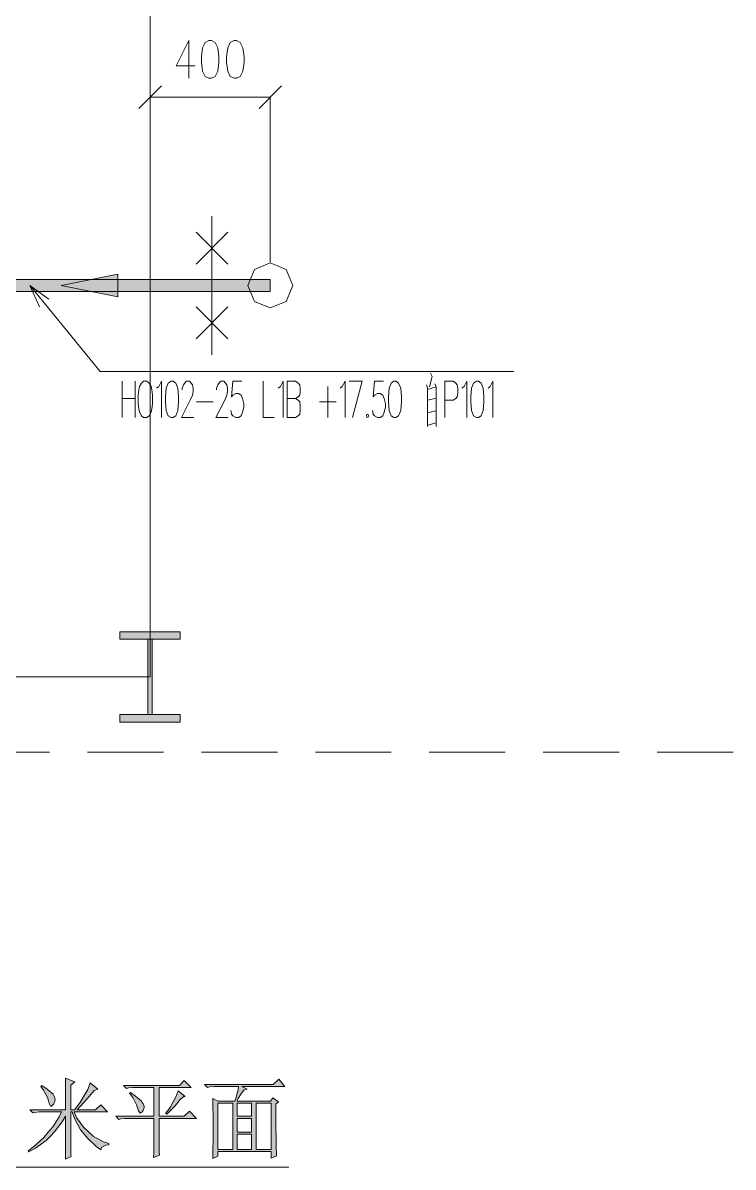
# Model space of a CAD drawing. Header units: millimetres. Extents: x 210 to 63265, y -7201 to 22496.
# Drawn here: x 52743 to 55104, y 7695 to 11495 of the extents above; entities that cross this region are included whole.
import ezdxf

# ---------------------------------------------------------------- set-up
doc = ezdxf.new("R2010")
doc.units = ezdxf.units.MM

msp = doc.modelspace()

# ---------------------------------------------------------------- hatches: boundary and pattern name
h = msp.add_hatch(color=0)
h.dxf.hatch_style = 2
h.paths.add_polyline_path([(51716.2, 10603.2), (51716.2, 10643.3), (53565.8, 10643.3), (53565.8, 10603.2)])
h = msp.add_hatch(color=0)
h.dxf.hatch_style = 2
h.paths.add_polyline_path([(52871.1, 10623.2), (53058.6, 10585.7), (53058.6, 10660.6)])
h = msp.add_hatch(color=0)
h.dxf.hatch_style = 2
h.paths.add_polyline_path([(53066.1, 9448.3), (53066.1, 9473.3), (53266.1, 9473.3), (53266.1, 9448.3)])
h = msp.add_hatch(color=0)
h.dxf.hatch_style = 2
h.paths.add_polyline_path([(53173.7, 9448.3), (53173.7, 9198.3), (53158.6, 9198.3), (53158.6, 9448.3)])
h = msp.add_hatch(color=0)
h.dxf.hatch_style = 2
h.paths.add_polyline_path([(53066.1, 9198.3), (53066.1, 9173.3), (53266.1, 9173.3), (53266.1, 9198.3)])
h = msp.add_hatch(color=0)
h.dxf.hatch_style = 2
h.paths.add_polyline_path([(52885.6, 7885.5), (52885.6, 7954), (52885.6, 7963.1), (52885.1, 7981.5), (52884.6, 7990.6), (52916.4, 7977.9), (52902.8, 7967.7), (52902.8, 7885.5), (52915.3, 7885.5), (52933, 7908.3), (52958.8, 7952.9), (52966.7, 7974.5), (52993, 7954), (52980.4, 7949.5), (52965.1, 7930.7), (52936.4, 7898.7), (52923.4, 7885.5), (52985.1, 7885.5), (53002.1, 7901.6), (53025, 7878.7), (52914.3, 7878.7), (52921.6, 7860.4), (52945, 7827.5), (52960.9, 7813), (52977, 7798.3), (53011.2, 7778.7), (53029.6, 7773.5), (53029.6, 7769), (53018.7, 7768.5), (53005, 7760.4), (53002.1, 7752.9), (52986.7, 7763.8), (52959, 7789.6), (52946.8, 7804.4), (52934.5, 7819.3), (52914.8, 7856.3), (52907.3, 7878.7), (52902.8, 7878.7), (52902.8, 7767.7), (52902.8, 7755.8), (52903.3, 7737), (52903.9, 7730.2), (52884.6, 7721), (52885.1, 7738), (52885.6, 7809.6), (52885.6, 7863.8), (52874.2, 7845), (52848.8, 7812.1), (52834.8, 7798.2), (52820.9, 7784), (52785.1, 7758.1), (52763.4, 7746.1), (52761.1, 7749.5), (52779.9, 7763.3), (52813.4, 7794), (52827.8, 7811.2), (52842.5, 7828.4), (52864.5, 7862), (52871.9, 7878.7), (52804.6, 7878.7), (52797.1, 7878.7), (52783.3, 7876.9), (52777, 7875.3), (52766.8, 7885.5)])
h = msp.add_hatch(color=0)
h.dxf.hatch_style = 2
h.paths.add_polyline_path([(53196.4, 7784.9), (53196.4, 7772.4), (53196.9, 7747.2), (53197.4, 7734.6), (53178.1, 7726.6), (53178.7, 7744.3), (53179.2, 7776.3), (53179.2, 7790.6), (53179.2, 7856.8), (53090.1, 7856.8), (53082.8, 7856.8), (53069, 7855.2), (53062.7, 7853.4), (53052.4, 7863.8), (53179.2, 7863.8), (53179.2, 7959.7), (53115.3, 7959.7), (53107.8, 7959.7), (53094, 7957.9), (53087.8, 7956.3), (53077.6, 7966.5), (53263.8, 7966.5), (53279.7, 7982.6), (53302.6, 7959.7), (53196.4, 7959.7), (53196.4, 7863.8), (53279.7, 7863.8), (53296.9, 7880.8), (53320.9, 7856.8), (53196.4, 7856.8)])
h = msp.add_hatch(color=0)
h.paths.add_polyline_path([(53447.7, 7914.1), (53452.4, 7927.1), (53458.6, 7951.6), (53460.2, 7963.1), (53387.2, 7963.1), (53378.7, 7963.1), (53363.8, 7961.3), (53357.6, 7959.5), (53347.2, 7969.9), (53575.6, 7969.9), (53594, 7987.1), (53614.4, 7963.1), (53471.7, 7963.1), (53488.9, 7954), (53477.4, 7950.4), (53470.6, 7940.7), (53459.2, 7922.5), (53454.5, 7914.1), (53566.5, 7914.1), (53574.6, 7925.3), (53592.8, 7911.7), (53584.7, 7903.7), (53584.7, 7852.4), (53585.5, 7766.7), (53586, 7732.3), (53568.8, 7724.4), (53568.8, 7747.2), (53391.7, 7747.2), (53391.7, 7731.2), (53374.5, 7723.2), (53375.3, 7743.2), (53375.8, 7794.4), (53375.8, 7825.5), (53375.8, 7856.6), (53375.3, 7905.5), (53374.5, 7923.2), (53391.7, 7914.1)])
h.paths.add_polyline_path([(53518.6, 7907.1), (53518.6, 7754.1), (53568.8, 7754.1), (53568.8, 7907.1)])
h.paths.add_polyline_path([(53391.7, 7907.1), (53391.7, 7754.1), (53440.9, 7754.1), (53440.9, 7907.1)])
h.paths.add_polyline_path([(53455.8, 7804.2), (53455.8, 7754.1), (53503.7, 7754.1), (53503.7, 7804.2)])
h.paths.add_polyline_path([(53455.8, 7856.8), (53455.8, 7811), (53503.7, 7811), (53503.7, 7856.8)])
h.paths.add_polyline_path([(53455.8, 7907.1), (53455.8, 7863.8), (53503.7, 7863.8), (53503.7, 7907.1)])
h = msp.add_hatch(color=0)
h.dxf.hatch_style = 2
h.paths.add_polyline_path([(52806.7, 7966.5), (52823.9, 7954), (52843.6, 7937.2), (52846.3, 7932.9), (52848.8, 7928.6), (52850.7, 7920), (52850.2, 7915.7), (52849.7, 7911.4), (52846.8, 7905), (52844.5, 7902.6), (52842.2, 7900.3), (52838.8, 7898), (52837.7, 7898), (52835.4, 7898), (52830.7, 7906.6), (52828.6, 7915.1), (52825.2, 7926.6), (52812.5, 7950.6), (52803.3, 7963.1)])
h = msp.add_hatch(color=0)
h.dxf.hatch_style = 2
h.paths.add_polyline_path([(53101.6, 7942.5), (53118.2, 7930.5), (53137.5, 7914.3), (53140.4, 7910), (53143.2, 7905.7), (53146.1, 7898), (53146.1, 7894.6), (53146.1, 7893), (53145.2, 7888.7), (53144.3, 7886), (53143.6, 7883.5), (53139.5, 7878.7), (53136.4, 7876.3), (53133.2, 7874), (53127.3, 7882.1), (53124.5, 7892.2), (53121.6, 7902.1), (53108.4, 7925.9), (53098.2, 7940.2)])
h = msp.add_hatch(color=0)
h.dxf.hatch_style = 2
h.paths.add_polyline_path([(53259.2, 7948.2), (53283.1, 7930), (53278.7, 7930), (53266.1, 7919.6), (53258.1, 7909.4), (53249.5, 7899), (53231.3, 7879.7), (53221.6, 7870.6), (53218, 7872.9), (53232.9, 7892.8), (53253.4, 7930.5)])

# ---------------------------------------------------------------- linework, layer by layer
at = {"color": 0, "lineweight": 0}
for points in [[(53166.1, 11923.1), (48766.6, 11923.1), (48766.6, 9323.4), (53166.1, 9323.4)], [(53361.8, 11436.1), (53349.3, 11430), (53340.9, 11412.3), (53336.8, 11382.5), (53336.8, 11364.6), (53340.9, 11334.9), (53349.3, 11317), (53361.8, 11311.1), (53370.1, 11311.1), (53382.6, 11317), (53391, 11334.9), (53395.1, 11364.6), (53395.1, 11382.5), (53391, 11412.3), (53382.6, 11430), (53370.1, 11436.1)], [(53445.2, 11436.1), (53432.7, 11430), (53424.3, 11412.3), (53420.2, 11382.5), (53420.2, 11364.6), (53424.3, 11334.9), (53432.7, 11317), (53445.2, 11311.1), (53453.4, 11311.1), (53466, 11317), (53474.4, 11334.9), (53478.5, 11364.6), (53478.5, 11382.5), (53474.4, 11412.3), (53466, 11430), (53453.4, 11436.1)], [(53490.8, 10623.2), (53512.8, 10676.2), (53565.8, 10698.2), (53618.9, 10676.2), (53640.7, 10623.2), (53618.9, 10570.1), (53565.8, 10548.3), (53512.8, 10570.1)], [(51716.2, 10603.2), (51716.2, 10643.3), (53565.8, 10643.3), (53565.8, 10603.2)], [(52871.1, 10623.2), (53058.6, 10585.7), (53058.6, 10660.6)], [(53126.2, 10230.4), (53126.2, 10259), (53128.6, 10276.2), (53130.9, 10287.6), (53137.7, 10299.1), (53144.5, 10304.8), (53155.9, 10304.8), (53162.9, 10299.1), (53169.7, 10287.6), (53172, 10276.2), (53174.4, 10259), (53174.4, 10230.4), (53172, 10213.4), (53169.7, 10201.9), (53162.9, 10190.5), (53155.9, 10184.8), (53144.5, 10184.8), (53137.7, 10190.5), (53130.9, 10201.9), (53128.6, 10213.4)], [(53217.7, 10236.1), (53217.7, 10253.3), (53220, 10281.9), (53226.8, 10299.1), (53235.9, 10304.8), (53242.9, 10304.8), (53252, 10299.1), (53258.8, 10281.9), (53261.1, 10253.3), (53261.1, 10236.1), (53258.8, 10207.7), (53252, 10190.5), (53242.9, 10184.8), (53235.9, 10184.8), (53226.8, 10190.5), (53220, 10207.7)], [(53958.3, 10236.1), (53958.3, 10253.3), (53960.4, 10281.9), (53967.4, 10299.1), (53976.5, 10304.8), (53983.3, 10304.8), (53992.4, 10299.1), (53999.4, 10281.9), (54001.6, 10253.3), (54001.6, 10236.1), (53999.4, 10207.7), (53992.4, 10190.5), (53983.3, 10184.8), (53976.5, 10184.8), (53967.4, 10190.5), (53960.4, 10207.7)], [(54232.5, 10236.1), (54232.5, 10253.3), (54234.8, 10281.9), (54241.6, 10299.1), (54250.8, 10304.8), (54257.6, 10304.8), (54266.7, 10299.1), (54273.7, 10281.9), (54275.8, 10253.3), (54275.8, 10236.1), (54273.7, 10207.7), (54266.7, 10190.5), (54257.6, 10184.8), (54250.8, 10184.8), (54241.6, 10190.5), (54234.8, 10207.7)], [(53885.1, 10190.5), (53886.4, 10186.2), (53888.5, 10184.6), (53890.7, 10186.2), (53891.9, 10190.5), (53890.7, 10194.6), (53888.5, 10196.2), (53886.4, 10194.6)], [(53066.1, 9448.3), (53066.1, 9473.3), (53266.1, 9473.3), (53266.1, 9448.3)], [(53173.7, 9448.3), (53173.7, 9198.3), (53158.6, 9198.3), (53158.6, 9448.3)], [(53066.1, 9198.3), (53066.1, 9173.3), (53266.1, 9173.3), (53266.1, 9198.3)], [(52885.6, 7885.5), (52885.6, 7954), (52885.6, 7963.1), (52885.1, 7981.5), (52884.6, 7990.6), (52916.4, 7977.9), (52902.8, 7967.7), (52902.8, 7885.5), (52915.3, 7885.5), (52933, 7908.3), (52958.8, 7952.9), (52966.7, 7974.5), (52993, 7954), (52980.4, 7949.5), (52965.1, 7930.7), (52936.4, 7898.7), (52923.4, 7885.5), (52985.1, 7885.5), (53002.1, 7901.6), (53025, 7878.7), (52914.3, 7878.7), (52921.6, 7860.4), (52945, 7827.5), (52960.9, 7813), (52977, 7798.3), (53011.2, 7778.7), (53029.6, 7773.5), (53029.6, 7769), (53018.7, 7768.5), (53005, 7760.4), (53002.1, 7752.9), (52986.7, 7763.8), (52959, 7789.6), (52946.8, 7804.4), (52934.5, 7819.3), (52914.8, 7856.3), (52907.3, 7878.7), (52902.8, 7878.7), (52902.8, 7767.7), (52902.8, 7755.8), (52903.3, 7737), (52903.9, 7730.2), (52884.6, 7721), (52885.1, 7738), (52885.6, 7809.6), (52885.6, 7863.8), (52874.2, 7845), (52848.8, 7812.1), (52834.8, 7798.2), (52820.9, 7784), (52785.1, 7758.1), (52763.4, 7746.1), (52761.1, 7749.5), (52779.9, 7763.3), (52813.4, 7794), (52827.8, 7811.2), (52842.5, 7828.4), (52864.5, 7862), (52871.9, 7878.7), (52804.6, 7878.7), (52797.1, 7878.7), (52783.3, 7876.9), (52777, 7875.3), (52766.8, 7885.5)], [(53196.4, 7784.9), (53196.4, 7772.4), (53196.9, 7747.2), (53197.4, 7734.6), (53178.1, 7726.6), (53178.7, 7744.3), (53179.2, 7776.3), (53179.2, 7790.6), (53179.2, 7856.8), (53090.1, 7856.8), (53082.8, 7856.8), (53069, 7855.2), (53062.7, 7853.4), (53052.4, 7863.8), (53179.2, 7863.8), (53179.2, 7959.7), (53115.3, 7959.7), (53107.8, 7959.7), (53094, 7957.9), (53087.8, 7956.3), (53077.6, 7966.5), (53263.8, 7966.5), (53279.7, 7982.6), (53302.6, 7959.7), (53196.4, 7959.7), (53196.4, 7863.8), (53279.7, 7863.8), (53296.9, 7880.8), (53320.9, 7856.8), (53196.4, 7856.8)], [(53447.7, 7914.1), (53452.4, 7927.1), (53458.6, 7951.6), (53460.2, 7963.1), (53387.2, 7963.1), (53378.7, 7963.1), (53363.8, 7961.3), (53357.6, 7959.5), (53347.2, 7969.9), (53575.6, 7969.9), (53594, 7987.1), (53614.4, 7963.1), (53471.7, 7963.1), (53488.9, 7954), (53477.4, 7950.4), (53470.6, 7940.7), (53459.2, 7922.5), (53454.5, 7914.1), (53566.5, 7914.1), (53574.6, 7925.3), (53592.8, 7911.7), (53584.7, 7903.7), (53584.7, 7852.4), (53585.5, 7766.7), (53586, 7732.3), (53568.8, 7724.4), (53568.8, 7747.2), (53391.7, 7747.2), (53391.7, 7731.2), (53374.5, 7723.2), (53375.3, 7743.2), (53375.8, 7794.4), (53375.8, 7825.5), (53375.8, 7856.6), (53375.3, 7905.5), (53374.5, 7923.2), (53391.7, 7914.1)], [(52806.7, 7966.5), (52823.9, 7954), (52843.6, 7937.2), (52846.3, 7932.9), (52848.8, 7928.6), (52850.7, 7920), (52850.2, 7915.7), (52849.7, 7911.4), (52846.8, 7905), (52844.5, 7902.6), (52842.2, 7900.3), (52838.8, 7898), (52837.7, 7898), (52835.4, 7898), (52830.7, 7906.6), (52828.6, 7915.1), (52825.2, 7926.6), (52812.5, 7950.6), (52803.3, 7963.1)], [(53101.6, 7942.5), (53118.2, 7930.5), (53137.5, 7914.3), (53140.4, 7910), (53143.2, 7905.7), (53146.1, 7898), (53146.1, 7894.6), (53146.1, 7893), (53145.2, 7888.7), (53144.3, 7886), (53143.6, 7883.5), (53139.5, 7878.7), (53136.4, 7876.3), (53133.2, 7874), (53127.3, 7882.1), (53124.5, 7892.2), (53121.6, 7902.1), (53108.4, 7925.9), (53098.2, 7940.2)], [(53259.2, 7948.2), (53283.1, 7930), (53278.7, 7930), (53266.1, 7919.6), (53258.1, 7909.4), (53249.5, 7899), (53231.3, 7879.7), (53221.6, 7870.6), (53218, 7872.9), (53232.9, 7892.8), (53253.4, 7930.5)], [(53391.7, 7907.1), (53391.7, 7754.1), (53440.9, 7754.1), (53440.9, 7907.1)], [(53455.8, 7907.1), (53455.8, 7863.8), (53503.7, 7863.8), (53503.7, 7907.1)], [(53518.6, 7907.1), (53518.6, 7754.1), (53568.8, 7754.1), (53568.8, 7907.1)], [(53455.8, 7856.8), (53455.8, 7811), (53503.7, 7811), (53503.7, 7856.8)], [(53455.8, 7804.2), (53455.8, 7754.1), (53503.7, 7754.1), (53503.7, 7804.2)]]:
    msp.add_lwpolyline(points, close=True, dxfattribs=at)
for points in [[(53295.1, 11436.1), (53253.4, 11352.8), (53316, 11352.8)], [(53295.1, 11436.1), (53295.1, 11311.1)], [(53203.7, 11286), (53128.6, 11211.1)], [(53528.4, 11211.1), (53603.4, 11286)], [(53166.1, 10937.7), (53166.1, 11249.5)], [(53565.8, 11248.6), (53166.1, 11248.6)], [(53565.8, 10700), (53565.8, 11249.5)], [(53372, 10853.3), (53372, 10623.2)], [(53319.1, 10694.3), (53425.2, 10800.3)], [(53425.2, 10694.3), (53319.1, 10800.3)], [(52798.3, 10552.6), (52766.1, 10623.2)], [(52766.1, 10623.2), (52829.3, 10578)], [(52766.1, 10623.2), (52813.7, 10565.3)], [(53372, 10393), (53372, 10623.2)], [(52813.7, 10565.3), (53000.8, 10337.7)], [(53319.1, 10552.2), (53425.2, 10446.1)], [(53425.2, 10552.2), (53319.1, 10446.1)], [(53000.8, 10337.7), (54374.9, 10337.7)], [(53073.6, 10184.8), (53073.6, 10304.8)], [(53117.1, 10304.8), (53117.1, 10184.8)], [(53188, 10281.9), (53194.8, 10287.6), (53204.1, 10304.8), (53204.1, 10184.8)], [(53272.6, 10276.2), (53272.6, 10281.9), (53277.1, 10293.4), (53286.4, 10304.8), (53297.6, 10304.8), (53306.9, 10293.4), (53309.1, 10281.9), (53309.1, 10270.5), (53306.9, 10259), (53299.9, 10241.8), (53270.3, 10184.8), (53311.4, 10184.8)], [(53386.9, 10276.2), (53386.9, 10281.9), (53391.4, 10293.4), (53400.5, 10304.8), (53411.9, 10304.8), (53421.1, 10293.4), (53423.4, 10281.9), (53423.4, 10270.5), (53421.1, 10259), (53414.3, 10241.8), (53384.6, 10184.8), (53425.7, 10184.8)], [(53471.3, 10304.8), (53441.6, 10304.8), (53437.2, 10253.3), (53441.6, 10259), (53450.8, 10264.7), (53459.9, 10264.7), (53469.2, 10259), (53473.7, 10247.6), (53478.3, 10230.4), (53478.3, 10219.1), (53473.7, 10201.9), (53469.2, 10190.5), (53459.9, 10184.8), (53450.8, 10184.8), (53441.6, 10190.5), (53437.2, 10196.2), (53434.8, 10207.7)], [(53542.2, 10304.8), (53542.2, 10184.8), (53578.8, 10184.8)], [(53592.4, 10281.9), (53599.4, 10287.6), (53608.5, 10304.8), (53608.5, 10184.8)], [(53622.3, 10184.8), (53622.3, 10304.8), (53649.7, 10304.8), (53658.8, 10299.1), (53663.5, 10293.4), (53665.6, 10281.9), (53665.6, 10270.5), (53663.5, 10259), (53658.8, 10253.3), (53649.7, 10247.6), (53622.3, 10247.6)], [(53798.2, 10281.9), (53805.1, 10287.6), (53814.3, 10304.8), (53814.3, 10184.8)], [(53827.9, 10304.8), (53871.3, 10304.8), (53839.3, 10184.8)], [(53942.2, 10304.8), (53912.5, 10304.8), (53908, 10253.3), (53912.5, 10259), (53921.6, 10264.7), (53930.7, 10264.7), (53939.9, 10259), (53944.5, 10247.6), (53949.2, 10230.4), (53949.2, 10219.1), (53944.5, 10201.9), (53939.9, 10190.5), (53930.7, 10184.8), (53921.6, 10184.8), (53912.5, 10190.5), (53908, 10196.2), (53905.7, 10207.7)], [(54098.5, 10332.2), (54104.3, 10321.1), (54094.8, 10286.6)], [(54145.6, 10184.8), (54145.6, 10304.8), (54173.1, 10304.8), (54182.3, 10299.1), (54186.7, 10293.4), (54189, 10281.9), (54189, 10264.7), (54186.7, 10253.3), (54182.3, 10247.6), (54173.1, 10241.8), (54145.6, 10241.8)], [(54202.8, 10281.9), (54209.6, 10287.6), (54218.7, 10304.8), (54218.7, 10184.8)], [(54289.6, 10281.9), (54296.4, 10287.6), (54305.7, 10304.8), (54305.7, 10184.8)], [(53757, 10287.6), (53757, 10184.8)], [(54088.5, 10283.3), (54084.8, 10292.8)], [(54117, 10286.6), (54088.5, 10277.1)], [(54088.5, 10283.3), (54088.5, 10154.2)], [(54117, 10286.6), (54113, 10295.9)], [(54117, 10286.6), (54117, 10154.2)], [(53073.6, 10247.6), (53117.1, 10247.6)], [(53320.5, 10236.1), (53375.4, 10236.1)], [(53649.7, 10247.6), (53658.8, 10241.8), (53663.5, 10236.1), (53665.6, 10224.7), (53665.6, 10207.7), (53663.5, 10196.2), (53658.8, 10190.5), (53649.7, 10184.8), (53622.3, 10184.8)], [(53729.7, 10236.1), (53784.6, 10236.1)], [(54089.2, 10242.4), (54117.5, 10248.6)], [(54117.5, 10206.2), (54088.5, 10199.8)], [(54089.2, 10159), (54117, 10166.9)], [(52579.4, 9073.3), (52831.8, 9073.3)], [(52958.1, 9073.3), (53210.5, 9073.3)], [(53336.8, 9073.3), (53589.2, 9073.3)], [(53715.5, 9073.3), (53967.9, 9073.3)], [(54094.2, 9073.3), (54346.7, 9073.3)], [(54473, 9073.3), (54725.4, 9073.3)], [(54851.7, 9073.3), (55104.1, 9073.3)], [(52604.2, 7695.1), (52749.7, 7695.1)], [(52749.7, 7695.1), (53042.2, 7695.1)], [(53042.2, 7695.1), (53334.7, 7695.1)], [(53334.7, 7695.1), (53627.1, 7695.1)]]:
    msp.add_lwpolyline(points, dxfattribs=at)

doc.saveas('drawing.dxf')
